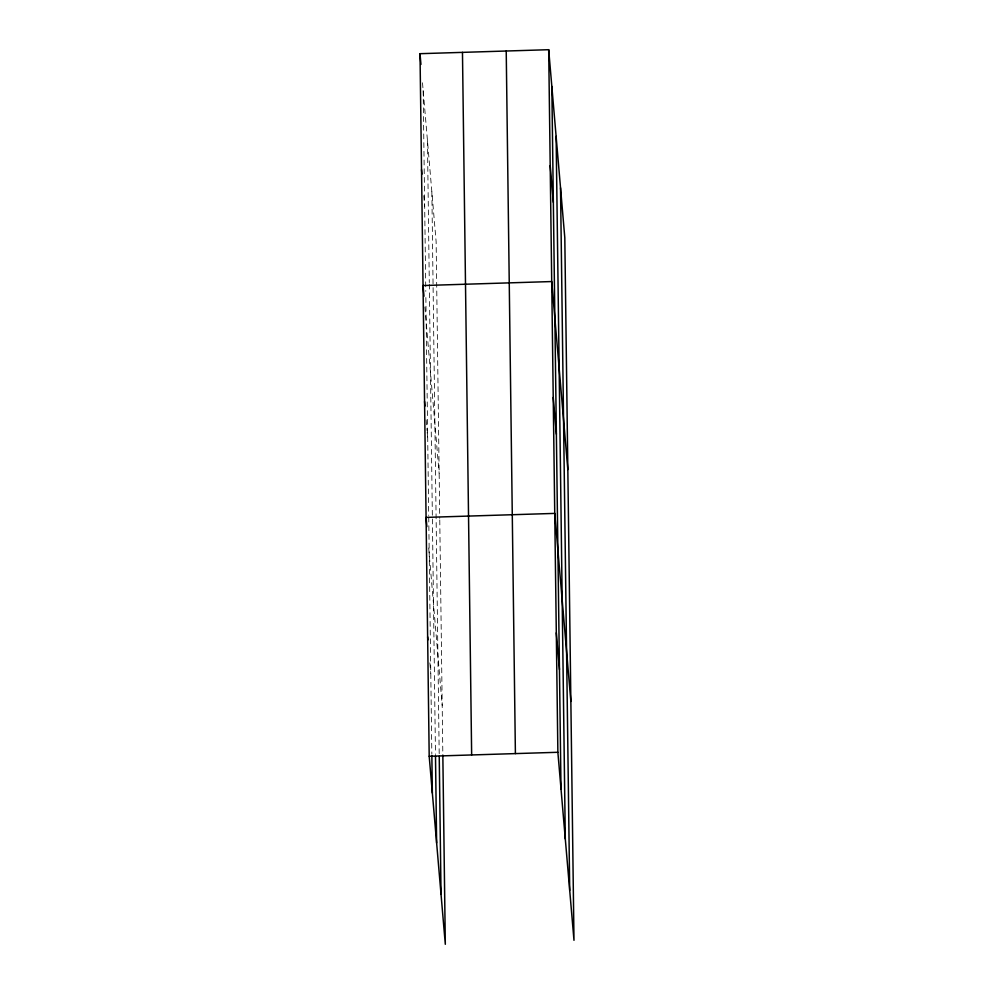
<?xml version="1.0" encoding="UTF-8"?>
<svg xmlns="http://www.w3.org/2000/svg" width="994" height="994" viewBox="0 0 994 994"><rect width="100%" height="100%" fill="white"/><g stroke="black" fill="none" stroke-linecap="round" stroke-linejoin="round"><path stroke-width="0.75" stroke-dasharray="4.97 3.73" d="M422.5 82.775L436.13 241.716L439.746 518.396M423.755 195.644L424.674 206.354M424.885 306.972L439.162 473.566M426.128 419.841L427.047 430.551M427.184 432.079L427.706 438.205M428.7 548.005L442.193 705.429M429.868 662.849L430.787 673.572M439.77 519.937L442.827 753.514M431.856 191.792L433.086 286.086M433.098 287.626L439.211 754.769M427.445 140.353L429.296 282.557M429.321 284.098L435.471 754.521M423.158 90.429L425.792 291.366M425.867 297.541L428.712 515.488M428.737 517.029L431.843 754.222"/><path stroke-width="1.49" d="M442.839 755.055L445.312 944.3L429.197 756.272L420.015 53.688L548.688 49.7L564.803 237.728L573.985 940.312L557.87 752.284L548.688 49.7M429.197 756.272L557.87 752.284M550.204 165.625L553.347 202.354M567.835 469.578L551.72 281.55L423.046 285.551L423.966 296.262M553.236 397.476L556.379 434.204M570.867 701.429L554.751 513.401L426.078 517.402L426.861 526.584M556.305 632.843L559.46 669.571M420.015 53.688L420.934 64.411M421.531 169.626L421.916 174.211M424.562 401.477L424.947 406.061M427.631 636.831L427.905 639.9M560.517 187.804L569.711 890.375M556.118 136.364L565.3 838.936M551.832 86.428L561.014 789.012M506.219 51.017L515.401 753.601M462.471 52.371L471.653 754.955M439.236 756.322L441.038 894.376M435.496 756.074L436.627 842.937M431.856 755.775L432.353 793.001"/></g></svg>
